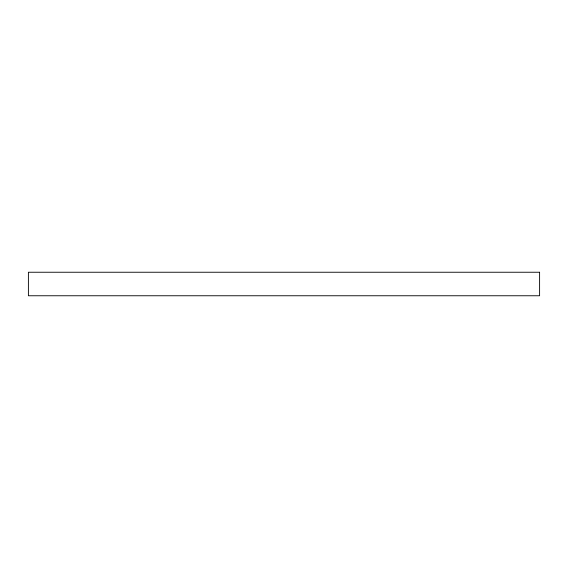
<?xml version="1.0" encoding="UTF-8"?>
<svg xmlns="http://www.w3.org/2000/svg" width="568" height="568" viewBox="0 0 568 568"><rect width="100%" height="100%" fill="white"/><g stroke="black" fill="none" stroke-linecap="round" stroke-linejoin="round"><path stroke-width="0.85" d="M539.6 272.242L28.4 272.242L28.4 295.758L539.6 295.758L539.6 272.242"/></g></svg>
